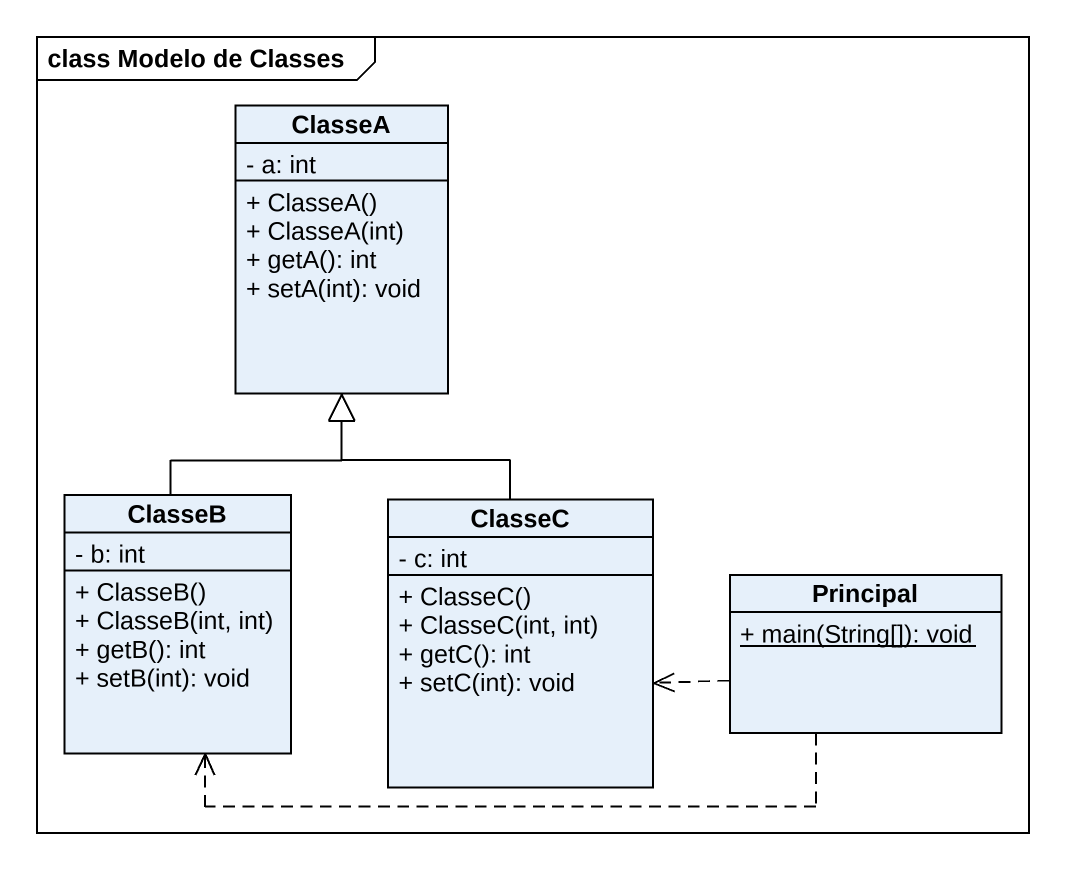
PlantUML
@startuml
mainframe class Modelo de Classes
hide circle
hide empty members
skinparam classAttributeIconSize 0
class ClasseA {
  - a: int
  + ClasseA()
  + ClasseA(int)
  + getA(): int
  + setA(int): void
}
class ClasseB {
  - b: int
  + ClasseB()
  + ClasseB(int, int)
  + getB(): int
  + setB(int): void
}
class ClasseC {
  - c: int
  + ClasseC()
  + ClasseC(int, int)
  + getC(): int
  + setC(int): void
}
class Principal {
  {static} + main(String[]): void
}
ClasseB -up-|> ClasseA
ClasseC -up-|> ClasseA
Principal .left.> ClasseB
Principal .left.> ClasseC
@enduml
